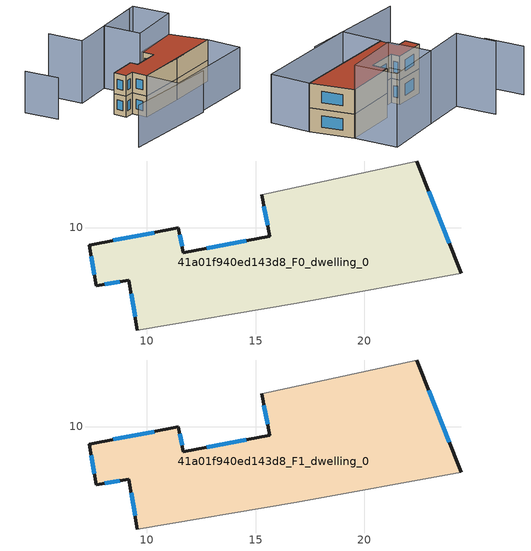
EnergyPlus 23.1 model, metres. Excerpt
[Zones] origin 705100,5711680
41a01f940ed143d8_F0_dwelling_0
 floor ground (EU_floor_Construction): 22.42,13.07 24.47,7.89 16.91,6.51 9.56,5.29 9.16,7.57 7.66,7.31 7.34,9.19 11.45,9.98 11.68,8.84 15.65,9.6 15.29,11.51 z0
 wall outside (EU_wall_Construction): 15.29,11.51 15.65,9.6 11.68,8.84 11.45,9.98 7.34,9.19 7.66,7.31 9.16,7.57 9.56,5.29 / 24.47,7.89 22.42,13.07 z0:3
 wall adiabatic (EU_wall_Construction): 22.42,13.07 15.29,11.51 / 9.56,5.29 16.91,6.51 24.47,7.89 z0:3
 window (EU_Window_Construction): 7.43,8.69 7.58,7.82 / 10.34,9.77 8.45,9.41 / 11.62,9.15 11.51,9.68 / 14.58,9.39 12.75,9.05 / 15.39,10.99 15.55,10.11 / 23.92,9.29 22.98,11.67 / 9.27,6.96 9.46,5.9 / 8.07,7.38 8.76,7.5 z0.81:2.19
41a01f940ed143d8_F1_dwelling_0
 floor to 41a01f940ed143d8_F0_dwelling_0 (EU_floor_Construction): 22.42,13.07 24.47,7.89 16.91,6.51 9.56,5.29 9.16,7.57 7.66,7.31 7.34,9.19 11.45,9.98 11.68,8.84 15.65,9.6 15.29,11.51 z3
 wall outside (EU_wall_Construction): 15.29,11.51 15.65,9.6 11.68,8.84 11.45,9.98 7.34,9.19 7.66,7.31 9.16,7.57 9.56,5.29 / 24.47,7.89 22.42,13.07 z3:6
 wall adiabatic (EU_wall_Construction): 22.42,13.07 15.29,11.51 / 9.56,5.29 16.91,6.51 24.47,7.89 z3:6
 window (EU_Window_Construction): 7.43,8.69 7.58,7.82 / 10.34,9.77 8.45,9.41 / 11.62,9.15 11.51,9.68 / 14.58,9.39 12.75,9.05 / 15.39,10.99 15.55,10.11 / 23.92,9.29 22.98,11.67 / 9.27,6.96 9.46,5.9 / 8.07,7.38 8.76,7.5 z3.81:5.19
 roof outside (EU_roof_Construction): 24.47,7.89 22.42,13.07 15.29,11.51 15.65,9.6 11.68,8.84 11.45,9.98 7.34,9.19 7.66,7.31 9.16,7.57 9.56,5.29 16.91,6.51 z6
shading: 1.02,-1.1 15.92,0.86 / 13.74,16.54 14.89,11.5 / -0.27,18.37 0.94,13.47 / 24.47,7.89 25.36,2.83 / 25.36,2.83 10.41,0.21 / 10.41,0.21 9.53,5.28 / 9.53,5.28 24.47,7.89 z0:6; 20.06,18.11 7.4,14.99 / 7.4,14.99 6.16,20 / 13.28,16.44 21.07,18.41 / 21.07,18.41 22.42,13.07 / 22.42,13.07 14.63,11.1 / 14.63,11.1 13.28,16.44 z0:9
[Building]
EU S2 Campaign: North Axis=0; Terrain=City; Solar Distribution=FullExterior
[Site:Location]
London: Latitude=51.5; Longitude=-0.5; Time Zone=0; Elevation=25
[SizingPeriod:WeatherFileDays]
AnnualSizingPeriod: Begin Month=1; Begin Day of Month=1; End Month=12; End Day of Month=31; Day of Week for Start Day=Monday; Use Weather File Daylight Saving Period=No; Use Weather File Rain and Snow Indicators=No
[MATERIAL]
EU_InternalMass_Material: Roughness=MediumRough; Thickness=0.1; Conductivity=1; Density=1800; Specific Heat=900; Thermal Absorptance=0.9; Solar Absorptance=0.7; Visible Absorptance=0.7
[MATERIAL:NOMASS] Roughness=MediumRough; Thermal Absorptance=0.9; Solar Absorptance=0.7; Visible Absorptance=0.7
Name | Thermal Resistance
EU_wall_NoMass | 0.555556
EU_roof_NoMass | 0.510204
EU_floor_NoMass | 1.68919
[WINDOWMATERIAL:SIMPLEGLAZINGSYSTEM]
EU_Window_SimpleGlazing: UFactor=3.96; Solar Heat Gain Coefficient=0.85; Visible Transmittance=0.85
[CONSTRUCTION]
EU_wall_Construction: EU_wall_NoMass
EU_roof_Construction: EU_roof_NoMass
EU_floor_Construction: EU_floor_NoMass
EU_Window_Construction: EU_Window_SimpleGlazing
EU_InternalMass_Construction: EU_InternalMass_Material
[ZONE] Type=1; Multiplier=1; Ceiling Height=autocalculate; Volume=208.022; Floor Area=autocalculate; Part of Total Floor Area=Yes
41a01f940ed143d8_F0_dwelling_0; 41a01f940ed143d8_F1_dwelling_0
[INTERNALMASS] Construction=EU_InternalMass_Construction; Surface Area=69.3405
Name | Zone or ZoneList
41a01f940ed143d8_F0_dwelling_0_EU_InternalMass | 41a01f940ed143d8_F0_dwelling_0
41a01f940ed143d8_F1_dwelling_0_EU_InternalMass | 41a01f940ed143d8_F1_dwelling_0
[OTHEREQUIPMENT] Fuel Type=Electricity; Design Level Calculation Method=Watts/Area; Power per Zone Floor Area=1; Fraction Latent=0; Fraction Radiant=0; Fraction Lost=0; Carbon Dioxide Generation Rate=0; EndUse Subcategory=EU_Step8_InternalGains
Name | Zone or ZoneList or Space or SpaceList | Schedule
EU_Step8_InternalGain_41a01f940ed143d8_F0_dwelling_0_f000 | 41a01f940ed143d8_F0_dwelling_0 | EU_Step8_GainSchedule_41a01f940ed143d8_F0_dwelling_0_f000
EU_Step8_InternalGain_41a01f940ed143d8_F1_dwelling_0_f000 | 41a01f940ed143d8_F1_dwelling_0 | EU_Step8_GainSchedule_41a01f940ed143d8_F1_dwelling_0_f000
[ZONEVENTILATION:DESIGNFLOWRATE] Schedule=EU_AlwaysOn; Design Flow Rate Calculation Method=AirChanges/Hour; Air Changes per Hour=0.48; Ventilation Type=Natural; Fan Pressure Rise=0; Fan Total Efficiency=1; Constant Term Coefficient=1; Temperature Term Coefficient=0; Velocity Term Coefficient=0; Velocity Squared Term Coefficient=0; Minimum Indoor Temperature=-100; Maximum Indoor Temperature=100; Delta Temperature=-100; Minimum Outdoor Temperature=-100; Maximum Outdoor Temperature=100; Maximum Wind Speed=40
Name | Zone or ZoneList or Space or SpaceList
EU_ConstantAir_41a01f940ed143d8_F0_dwelling_0 | 41a01f940ed143d8_F0_dwelling_0
EU_ConstantAir_41a01f940ed143d8_F1_dwelling_0 | 41a01f940ed143d8_F1_dwelling_0
[HVACTEMPLATE:THERMOSTAT] Constant Heating Setpoint=20; Constant Cooling Setpoint=50
EU_HeatOnly_41a01f940ed143d8_F0_dwelling_0; EU_HeatOnly_41a01f940ed143d8_F1_dwelling_0
[HVACTEMPLATE:ZONE:IDEALLOADSAIRSYSTEM] System Availability Schedule=EU_AlwaysOn; Maximum Heating Supply Air Temperature=50; Minimum Cooling Supply Air Temperature=13; Maximum Heating Supply Air Humidity Ratio=0.0156; Minimum Cooling Supply Air Humidity Ratio=0.0077; Heating Limit=NoLimit; Cooling Limit=NoLimit; Heating Availability Schedule=EU_AlwaysOn; Cooling Availability Schedule=EU_CoolingOff; Dehumidification Control Type=ConstantSensibleHeatRatio; Cooling Sensible Heat Ratio=0.7; Dehumidification Setpoint=60; Humidification Control Type=None; Humidification Setpoint=30; Outdoor Air Method=None; Outdoor Air Flow Rate per Person=0.00944; Outdoor Air Flow Rate per Zone Floor Area=0; Outdoor Air Flow Rate per Zone=0; Demand Controlled Ventilation Type=None; Outdoor Air Economizer Type=NoEconomizer; Heat Recovery Type=None; Sensible Heat Recovery Effectiveness=0.7; Latent Heat Recovery Effectiveness=0.65
Name | Template Thermostat
41a01f940ed143d8_F0_dwelling_0 | EU_HeatOnly_41a01f940ed143d8_F0_dwelling_0
41a01f940ed143d8_F1_dwelling_0 | EU_HeatOnly_41a01f940ed143d8_F1_dwelling_0
[SIZING:ZONE] Zone Cooling Design Supply Air Temperature Input Method=SupplyAirTemperature; Zone Cooling Design Supply Air Temperature=13; Zone Heating Design Supply Air Temperature Input Method=SupplyAirTemperature; Zone Heating Design Supply Air Temperature=50; Zone Cooling Design Supply Air Humidity Ratio=0.008; Zone Heating Design Supply Air Humidity Ratio=0.008; Cooling Design Air Flow Method=DesignDay; Cooling Design Air Flow Rate=0; Cooling Minimum Air Flow per Zone Floor Area=0.000762; Cooling Minimum Air Flow=0; Cooling Minimum Air Flow Fraction=0.2; Heating Design Air Flow Method=DesignDay; Heating Design Air Flow Rate=0; Heating Maximum Air Flow per Zone Floor Area=0.002032; Heating Maximum Air Flow=0.141576; Heating Maximum Air Flow Fraction=0.3; Account for Dedicated Outdoor Air System=No; Dedicated Outdoor Air System Control Strategy=NeutralSupplyAir; Dedicated Outdoor Air Low Setpoint Temperature for Design=autosize; Dedicated Outdoor Air High Setpoint Temperature for Design=autosize; Zone Load Sizing Method=Sensible Load Only No Latent Load; Zone Latent Cooling Design Supply Air Humidity Ratio Input Method=HumidityRatioDifference; Zone Cooling Design Supply Air Humidity Ratio Difference=0.005; Zone Latent Heating Design Supply Air Humidity Ratio Input Method=HumidityRatioDifference; Zone Humidification Design Supply Air Humidity Ratio Difference=0.005
41a01f940ed143d8_F0_dwelling_0; 41a01f940ed143d8_F1_dwelling_0
[SCHEDULE:CONSTANT]
Name | Hourly Value
EU_AlwaysOn | 1
EU_CoolingOff | 0
[SCHEDULE:FILE] Column Number=1; Rows to Skip at Top=0; Number of Hours of Data=8760; Column Separator=Comma; Interpolate to Timestep=No; Minutes per Item=60; Adjust Schedule for Daylight Savings=Yes
Name | File
EU_Step8_GainSchedule_41a01f940ed143d8_F0_dwelling_0_f000 | ../../schedules/41a01f940ed143d8/41a01f940ed143d8_F0_dwelling_0_f000_gain.csv
EU_Step8_GainSchedule_41a01f940ed143d8_F1_dwelling_0_f000 | ../../schedules/41a01f940ed143d8/41a01f940ed143d8_F1_dwelling_0_f000_gain.csv
